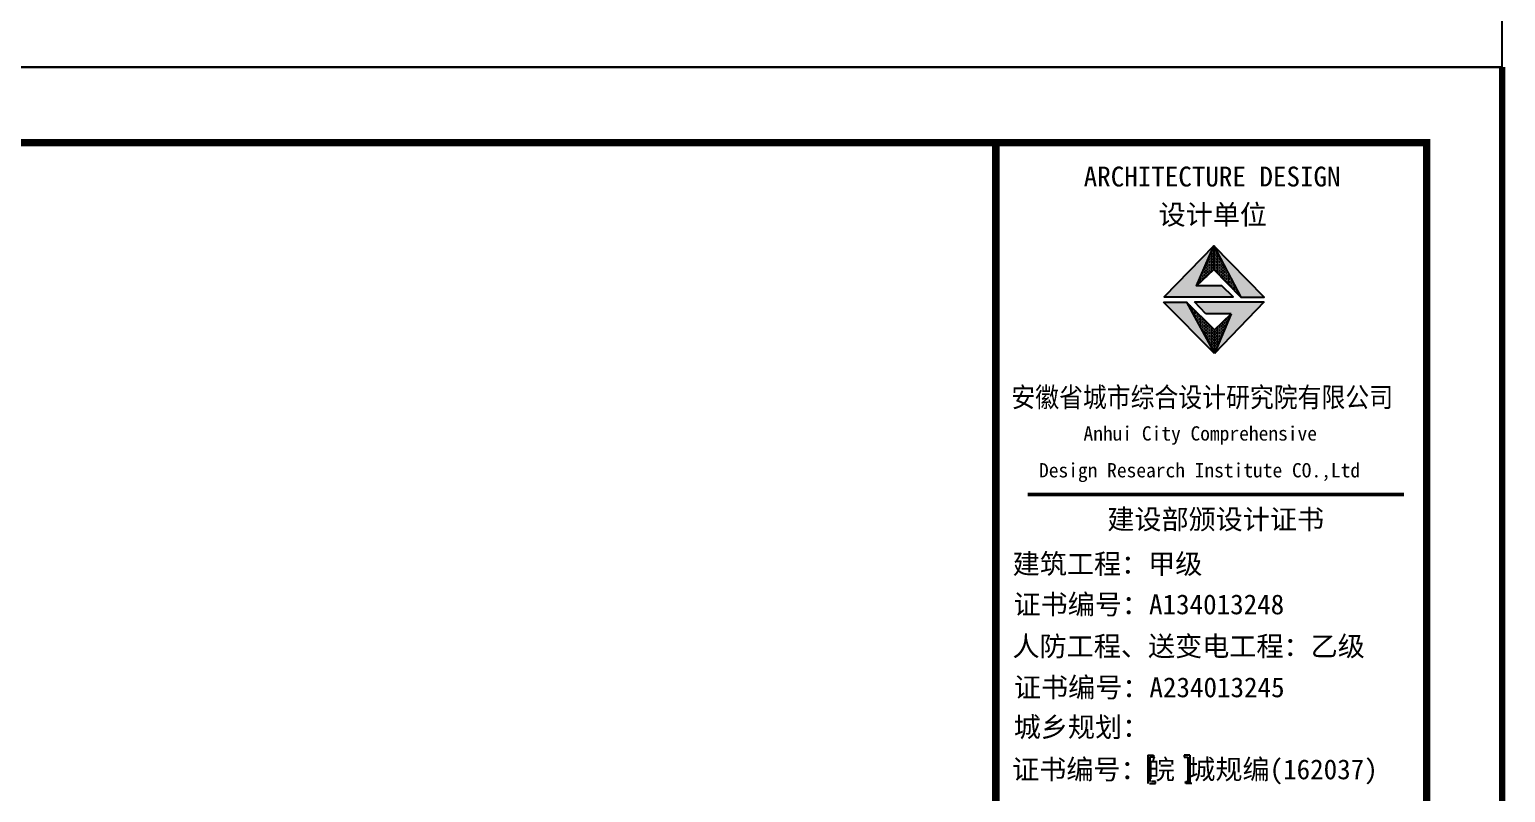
# Model space of a CAD drawing. Extents: x 4150464 to 4450492, y 75142 to 874437.
# Drawn here: x 4417291 to 4450492, y 324196 to 341356 of the extents above; entities that cross this region are included whole.
import ezdxf

# ---------------------------------------------------------------- set-up
doc = ezdxf.new("R2010")
doc.units = 0
doc.header["$LTSCALE"] = 1000
doc.header["$MEASUREMENT"] = 0
for name, color, linetype in [('A_DE_DETAIL_3', 144, 'Continuous'), ('PUB_TEXT', 7, 'Continuous'), ('PUB_TITLE', 4, 'Continuous'), ('图框', 7, 'Continuous')]:
    doc.layers.add(name, color=color, linetype=linetype)
doc.styles.add('黑体', font='simhei.ttf')
pattern_1 = [(0, (569013.884, 1800274.28), (15.9375, 31.875), [0, -31.875])]

msp = doc.modelspace()

# ---------------------------------------------------------------- hatches: boundary and pattern name
for points in [[(4443544, 335592), (4443931, 336490), (4442815, 335343), (4444369, 335343), (4444111, 335592)], [(4443544, 335592), (4443931, 336490), (4442815, 335343), (4444369, 335343), (4444111, 335592)], [(4444540, 335338), (4445066, 335338), (4443931, 336490)], [(4444540, 335338), (4445066, 335338), (4443931, 336490)]]:
    msp.add_hatch(color=1).paths.add_polyline_path(points)
at = {"layer": 'A_DE_DETAIL_3'}
for points in [[(4443318, 335227), (4442802, 335227), (4443946, 334066)], [(4443318, 335227), (4442802, 335227), (4443946, 334066)], [(4443496, 335231), (4443750, 334965), (4444324, 334965), (4443946, 334066), (4445067, 335231)], [(4443496, 335231), (4443750, 334965), (4444324, 334965), (4443946, 334066), (4445067, 335231)]]:
    msp.add_hatch(color=1, dxfattribs=at).paths.add_polyline_path(points)
at = {"layer": 'PUB_TEXT'}
h = msp.add_hatch(dxfattribs=at)
h.set_pattern_fill('DOTS', color=256, scale=510, style=0)
h.set_pattern_definition(pattern_1)
h.paths.add_polyline_path([(4443946, 334066), (4443946, 334601), (4443318, 335227)])
h.paths.add_polyline_path([(4444324, 334965), (4443946, 334601), (4443946, 334066)])
h.paths.add_polyline_path([(4443931, 336490), (4443931, 335962), (4444540, 335338)])
h.paths.add_polyline_path([(4443931, 335962), (4443931, 336490), (4443544, 335592)])
h = msp.add_hatch(dxfattribs=at)
h.set_pattern_fill('DOTS', color=256, scale=510, style=0)
h.set_pattern_definition(pattern_1)
h.paths.add_polyline_path([(4443946, 334066), (4443946, 334601), (4443318, 335227)])
h.paths.add_polyline_path([(4444324, 334965), (4443946, 334601), (4443946, 334066)])
h.paths.add_polyline_path([(4443931, 336490), (4443931, 335962), (4444540, 335338)])
h.paths.add_polyline_path([(4443931, 335962), (4443931, 336490), (4443544, 335592)])
at = {"layer": '图框'}
for points in [[(4442490, 324990), (4442577, 324990), (4442577, 325033), (4442537, 325033), (4442443, 325033), (4442443, 324400), (4442537, 324400), (4442577, 324400), (4442577, 324444), (4442490, 324444)], [(4442490, 324990), (4442577, 324990), (4442577, 325033), (4442537, 325033), (4442443, 325033), (4442443, 324400), (4442537, 324400), (4442577, 324400), (4442577, 324444), (4442490, 324444)], [(4443348, 324444), (4443261, 324444), (4443261, 324400), (4443301, 324400), (4443395, 324400), (4443395, 325033), (4443301, 325033), (4443261, 325033), (4443261, 324990), (4443348, 324990)], [(4443348, 324444), (4443261, 324444), (4443261, 324400), (4443301, 324400), (4443395, 324400), (4443395, 325033), (4443301, 325033), (4443261, 325033), (4443261, 324990), (4443348, 324990)]]:
    msp.add_hatch(color=4, dxfattribs=at).paths.add_polyline_path(points)

# ---------------------------------------------------------------- linework, layer by layer
for p, q in [((4443544, 335592), (4443931, 336490)), ((4443544, 335592), (4443931, 336490)), ((4443931, 336490), (4444540, 335338)), ((4443931, 336490), (4444540, 335338)), ((4443946, 334066), (4442802, 335227)), ((4442802, 335227), (4443318, 335227)), ((4442802, 335227), (4443318, 335227)), ((4443946, 334066), (4442802, 335227)), ((4442802, 335227), (4443318, 335227)), ((4442802, 335227), (4443318, 335227)), ((4443946, 334601), (4443318, 335227)), ((4443946, 334601), (4443318, 335227)), ((4443496, 335231), (4445067, 335231)), ((4443750, 334965), (4443496, 335231)), ((4443496, 335231), (4445067, 335231)), ((4443750, 334965), (4443496, 335231)), ((4445067, 335231), (4443946, 334066)), ((4445067, 335231), (4443946, 334066)), ((4444324, 334965), (4443750, 334965)), ((4444324, 334965), (4443750, 334965)), ((4443946, 334601), (4444324, 334965)), ((4444324, 334965), (4443946, 334066)), ((4443946, 334601), (4444324, 334965)), ((4444324, 334965), (4443946, 334066)), ((4443946, 334066), (4443946, 334601)), ((4443946, 334066), (4443946, 334601)), ((4443946, 334066), (4443946, 334601)), ((4443946, 334066), (4443946, 334601))]:
    msp.add_line(p, q)
for points in [[(4444111, 335592), (4443544, 335592), (4443931, 335962), (4444540, 335338), (4445066, 335338), (4443931, 336490), (4442815, 335343), (4444369, 335343), (4444111, 335592)], [(4444111, 335592), (4443544, 335592), (4443931, 335962), (4444540, 335338), (4445066, 335338), (4443931, 336490), (4442815, 335343), (4444369, 335343), (4444111, 335592)], [(4443931, 336490), (4443931, 335962)], [(4443931, 336490), (4443931, 335962)]]:
    msp.add_lwpolyline(points)
at = {"layer": 'A_DE_DETAIL_3', "color": 1}
for p, q in [((4443946, 334066), (4442802, 335227)), ((4443946, 334066), (4442802, 335227)), ((4443318, 335227), (4443946, 334066)), ((4443318, 335227), (4443946, 334066))]:
    msp.add_line(p, q, dxfattribs=at)
at = {"layer": 'PUB_TITLE'}
for points in [[(4248288, 340512), (4450418, 340512), (4450418, 483482), (4248288, 483482)], [(4248288, 340512), (4450418, 340512), (4450418, 483482), (4248288, 483482)], [(4248288, 197542), (4450418, 197542), (4450418, 340512), (4248288, 340512)], [(4248288, 197542), (4450418, 197542), (4450418, 340512), (4248288, 340512)]]:
    msp.add_lwpolyline(points, close=True, dxfattribs=at)
at = {"layer": 'PUB_TITLE', "const_width": 170}
msp.add_lwpolyline([(4252538, 199242), (4448718, 199242), (4448718, 338812), (4252538, 338812)], close=True, dxfattribs=at)
msp.add_lwpolyline([(4252538, 199242), (4448718, 199242), (4448718, 338812), (4252538, 338812)], close=True, dxfattribs=at)
at = {"layer": '图框', "color": 4}
for p, q in [((4450418, 340512), (4450418, 254412)), ((4450418, 340512), (4450418, 280512)), ((4450418, 340512), (4450418, 254412)), ((4450418, 340512), (4450418, 280512)), ((4439028, 338812), (4439028, 199242)), ((4439028, 338812), (4439028, 199242)), ((4442443, 325033), (4442537, 325033)), ((4442443, 325033), (4442443, 324400)), ((4442443, 325033), (4442537, 325033)), ((4442443, 325033), (4442443, 324400)), ((4442577, 324990), (4442490, 324990)), ((4442490, 324990), (4442490, 324444)), ((4442577, 324990), (4442490, 324990)), ((4442490, 324990), (4442490, 324444)), ((4442537, 325033), (4442577, 325033)), ((4442537, 325033), (4442577, 325033)), ((4442577, 325033), (4442577, 324990)), ((4442577, 325033), (4442577, 324990)), ((4443301, 325033), (4443261, 325033)), ((4443261, 325033), (4443261, 324990)), ((4443301, 325033), (4443261, 325033)), ((4443261, 325033), (4443261, 324990)), ((4443261, 324990), (4443348, 324990)), ((4443261, 324990), (4443348, 324990)), ((4443395, 325033), (4443301, 325033)), ((4443395, 325033), (4443301, 325033)), ((4443348, 324990), (4443348, 324444)), ((4443348, 324990), (4443348, 324444)), ((4443395, 325033), (4443395, 324400)), ((4443395, 325033), (4443395, 324400)), ((4442482, 324400), (4442576, 324400)), ((4442482, 324400), (4442576, 324400)), ((4442616, 324444), (4442529, 324444)), ((4442616, 324444), (4442529, 324444)), ((4442576, 324400), (4442616, 324400)), ((4442576, 324400), (4442616, 324400)), ((4442616, 324400), (4442616, 324444)), ((4442616, 324400), (4442616, 324444)), ((4443300, 324400), (4443300, 324444)), ((4443300, 324444), (4443387, 324444)), ((4443300, 324400), (4443300, 324444)), ((4443300, 324444), (4443387, 324444)), ((4443340, 324400), (4443300, 324400)), ((4443340, 324400), (4443300, 324400)), ((4443434, 324400), (4443340, 324400)), ((4443434, 324400), (4443340, 324400))]:
    msp.add_line(p, q, dxfattribs=at)
for points, const_width in [([(4450418, 340512), (4450418, 254412)], 148), ([(4450418, 340512), (4450418, 280512)], 148), ([(4450418, 340512), (4450418, 254412)], 148), ([(4450418, 340512), (4450418, 280512)], 148), ([(4439028, 338812), (4439028, 199242)], 168), ([(4439028, 338812), (4439028, 199242)], 168), ([(4439741, 330897), (4448207, 330897)], 84.7), ([(4439741, 330897), (4448207, 330897)], 84.7)]:
    msp.add_lwpolyline(points, dxfattribs=dict(at, const_width=const_width))
at = {"layer": '图框', "color": 4, "const_width": 168}
msp.add_lwpolyline([(4439028, 338812), (4448718, 338812), (4448718, 199242), (4439028, 199242)], close=True, dxfattribs=at)
msp.add_lwpolyline([(4439028, 338812), (4448718, 338812), (4448718, 199242), (4439028, 199242)], close=True, dxfattribs=at)

# ---------------------------------------------------------------- texts
at = {"layer": '图框', "color": 4, "style": '黑体'}
for s, height, p in [('ARCHITECTURE DESIGN', 447, (4441004, 337826)), ('ARCHITECTURE DESIGN', 447, (4441004, 337826)), ('设计单位', 447, (4442689, 336970)), ('设计单位', 447, (4442689, 336970)), ('Anhui City Comprehensive ', 321.71, (4440999, 332111)), ('Anhui City Comprehensive ', 321.71, (4440999, 332111)), (' Design Research Institute CO.,Ltd', 321.71, (4439780, 331283)), (' Design Research Institute CO.,Ltd', 321.71, (4439780, 331283)), ('建设部颁设计证书', 447, (4441535, 330117)), ('建设部颁设计证书', 447, (4441535, 330117)), (' 建筑工程：甲级', 447, (4439102, 329115)), (' 建筑工程：甲级', 447, (4439102, 329115)), ('证书编号：A134013248', 447, (4439425, 328204)), ('证书编号：A134013248', 447, (4439425, 328204)), ('人防工程、送变电工程：乙级', 447, (4439402, 327263)), ('人防工程、送变电工程：乙级', 447, (4439402, 327263)), ('证书编号：A234013245', 447, (4439434, 326338)), ('证书编号：A234013245', 447, (4439434, 326338)), ('城乡规划：', 447, (4439430, 325445)), ('城乡规划：', 447, (4439430, 325445)), ('证书编号：皖 城规编(162037)', 447, (4439394, 324493)), ('证书编号：皖 城规编(162037)', 447, (4439394, 324493))]:
    msp.add_text(s, height=height, dxfattribs=at).set_placement(p)
at = {"layer": '图框', "color": 4, "style": '黑体', "width": 0.88}
msp.add_text('安徽省城市综合设计研究院有限公司', height=447, dxfattribs=at).set_placement((4439377, 332863))
msp.add_text('安徽省城市综合设计研究院有限公司', height=447, dxfattribs=at).set_placement((4439377, 332863))

doc.saveas('drawing.dxf')
